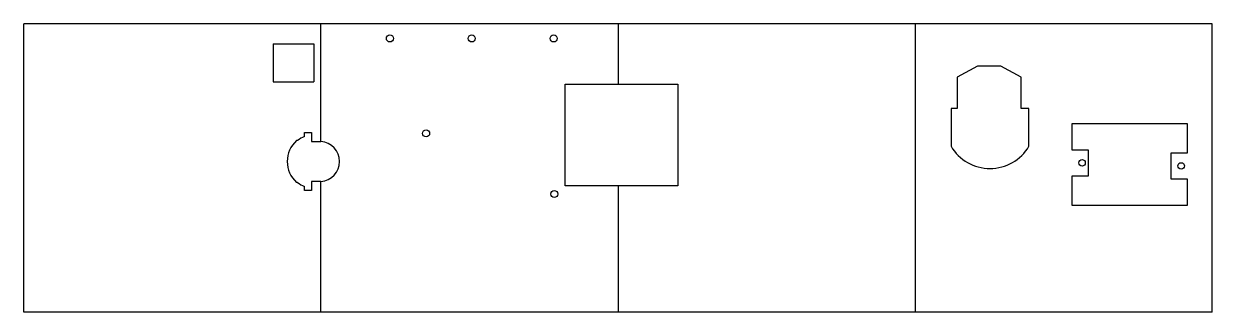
# Model space of a CAD drawing. Header units: millimetres. Extents: x -20 to 0, y 0 to 4.9.
import ezdxf

# ---------------------------------------------------------------- set-up
doc = ezdxf.new("R2010")
doc.units = ezdxf.units.MM
doc.layers.add('fab_front', color=4, linetype='Continuous')

msp = doc.modelspace()

# ---------------------------------------------------------------- linework, layer by layer
at = {"layer": 'fab_front', "color": 1}
for p, q in [((0, 4.853), (-20, 4.853)), ((-15.805, 4.513), (-15.805, 3.879)), ((-15.805, 4.513), (-15.118, 4.513)), ((-15.118, 4.513), (-15.118, 3.879)), ((-3.951, 4.138), (-4.29, 3.957)), ((-3.557, 4.138), (-3.951, 4.138)), ((-3.214, 3.955), (-3.557, 4.138)), ((-15.805, 3.879), (-15.118, 3.879)), ((-10.887, 2.128), (-10.887, 3.836)), ((-10.887, 3.836), (-8.994, 3.836)), ((-8.994, 3.836), (-8.994, 2.128)), ((-4.29, 3.957), (-4.29, 3.427)), ((-3.214, 3.427), (-3.214, 3.955)), ((-4.29, 3.427), (-4.396, 3.427)), ((-4.396, 3.427), (-4.396, 2.791)), ((-3.084, 3.427), (-3.214, 3.427)), ((-3.084, 2.791), (-3.084, 3.427)), ((-15.276, 3.026), (-15.157, 3.026)), ((-15.276, 2.956), (-15.276, 3.026)), ((-15.157, 3.026), (-15.157, 2.871)), ((-2.362, 3.171), (-2.362, 2.735)), ((-0.417, 3.171), (-2.362, 3.171)), ((-0.417, 2.683), (-0.417, 3.171)), ((-15.396, 2.888), (-15.412, 2.888)), ((-15.157, 2.871), (-15, 2.871)), ((-2.362, 2.735), (-2.087, 2.735)), ((-2.087, 2.735), (-2.087, 2.29)), ((-0.693, 2.683), (-0.417, 2.683)), ((-0.693, 2.238), (-0.693, 2.683)), ((-15, 2.202), (-15.157, 2.202)), ((-15.157, 2.202), (-15.157, 2.047)), ((-2.087, 2.29), (-2.362, 2.29)), ((-2.362, 2.29), (-2.362, 1.802)), ((-0.417, 2.238), (-0.693, 2.238)), ((-0.417, 1.802), (-0.417, 2.238)), ((-15.396, 2.185), (-15.412, 2.185)), ((-15.276, 2.047), (-15.276, 2.117)), ((-15.157, 2.047), (-15.276, 2.047)), ((-8.994, 2.128), (-10.887, 2.128)), ((-2.362, 1.802), (-0.417, 1.802)), ((0, 0), (-20, 0))]:
    msp.add_line(p, q, dxfattribs=at)
at = {"layer": 'fab_front', "color": 5}
for p, q in [((-20, 0), (-20, 4.853)), ((-15, 2.871), (-15, 4.853)), ((-10, 4.853), (-10, 3.836)), ((-5, 4.853), (-5, 0)), ((0, 0), (0, 4.853)), ((-15, 0), (-15, 2.202)), ((-10, 2.128), (-10, 0))]:
    msp.add_line(p, q, dxfattribs=at)
at = {"layer": 'fab_front', "color": 1}
for centre, radius in [((-13.839, 4.606), 0.0591), ((-12.461, 4.606), 0.0591), ((-11.083, 4.606), 0.0591), ((-13.229, 3.009), 0.0591), ((-2.191, 2.512), 0.0551), ((-0.522, 2.461), 0.0551), ((-11.073, 1.989), 0.0591)]:
    msp.add_circle(centre, radius, dxfattribs=at)
for centre, radius, start, end in [((-15.089, 2.536), 0.477, 132.5756, 227.4244), ((-15.118, 2.536), 0.448, 110.5815, 128.2987), ((-15.021, 2.536), 0.335, 273.5394, 86.4606), ((-3.74, 3.183), 0.764, 210.8421, 329.1579), ((-15.118, 2.536), 0.448, 231.7013, 249.4185)]:
    msp.add_arc(centre, radius, start, end, dxfattribs=at)

doc.saveas('drawing.dxf')
